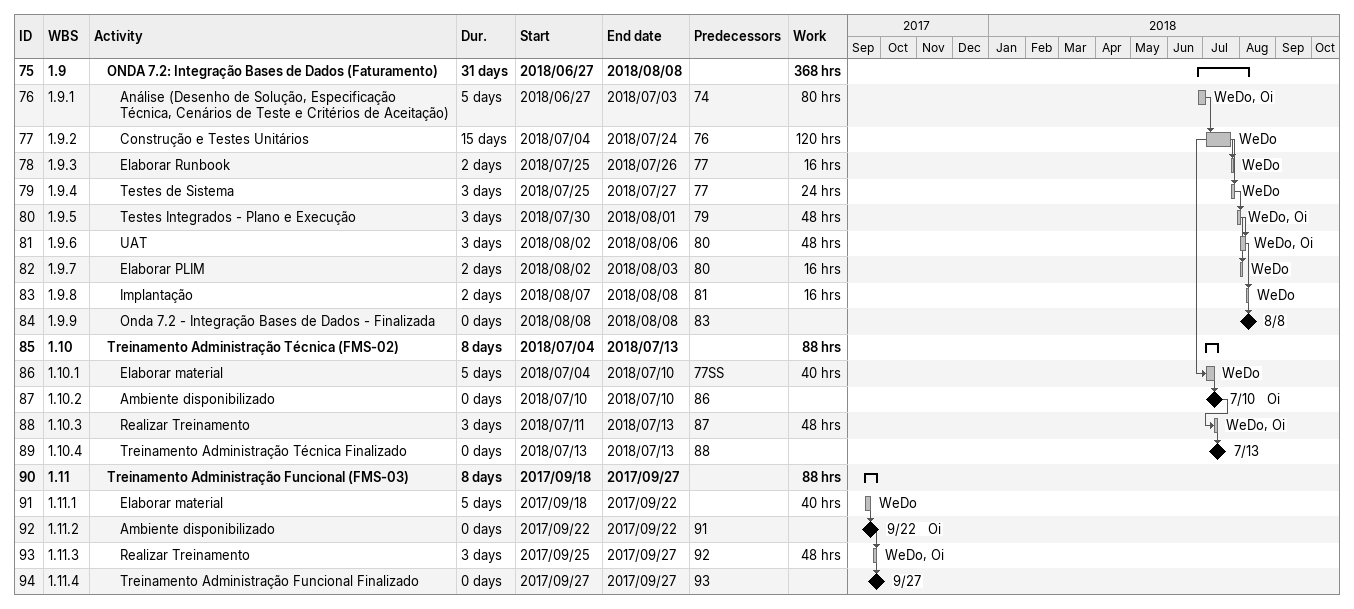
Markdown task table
| ID | WBS | Task | Duration | Start | Finish | Predecessors | Resources | Work (h) |
|---|---|---|---|---|---|---|---|---|
| 75 | 1.9 | **ONDA 7.2: Integração Bases de Dados (Faturamento)** | 31d | 2018-06-27 | 2018-08-08 |  |  | 368 |
| 76 | 1.9.1 | Análise (Desenho de Solução, Especificação Técnica, Cenários de Teste e Critérios de Aceitação) | 5d | 2018-06-27 | 2018-07-03 | 74 | WeDo, Oi | 80 |
| 77 | 1.9.2 | Construção e Testes Unitários | 15d | 2018-07-04 | 2018-07-24 | 76 | WeDo | 120 |
| 78 | 1.9.3 | Elaborar Runbook | 2d | 2018-07-25 | 2018-07-26 | 77 | WeDo | 16 |
| 79 | 1.9.4 | Testes de Sistema | 3d | 2018-07-25 | 2018-07-27 | 77 | WeDo | 24 |
| 80 | 1.9.5 | Testes Integrados - Plano e Execução | 3d | 2018-07-30 | 2018-08-01 | 79 | WeDo, Oi | 48 |
| 81 | 1.9.6 | UAT | 3d | 2018-08-02 | 2018-08-06 | 80 | WeDo, Oi | 48 |
| 82 | 1.9.7 | Elaborar PLIM | 2d | 2018-08-02 | 2018-08-03 | 80 | WeDo | 16 |
| 83 | 1.9.8 | Implantação | 2d | 2018-08-07 | 2018-08-08 | 81 | WeDo | 16 |
| 84 | 1.9.9 | Onda 7.2 - Integração Bases de Dados - Finalizada | 0d | 2018-08-08 | 2018-08-08 | 83 |  |  |
| 85 | 1.10 | **Treinamento Administração Técnica (FMS-02)** | 8d | 2018-07-04 | 2018-07-13 |  |  | 88 |
| 86 | 1.10.1 | Elaborar material | 5d | 2018-07-04 | 2018-07-10 | 77SS | WeDo | 40 |
| 87 | 1.10.2 | Ambiente disponibilizado | 0d | 2018-07-10 | 2018-07-10 | 86 | Oi |  |
| 88 | 1.10.3 | Realizar Treinamento | 3d | 2018-07-11 | 2018-07-13 | 87 | WeDo, Oi | 48 |
| 89 | 1.10.4 | Treinamento Administração Técnica Finalizado | 0d | 2018-07-13 | 2018-07-13 | 88 |  |  |
| 90 | 1.11 | **Treinamento Administração Funcional (FMS-03)** | 8d | 2017-09-18 | 2017-09-27 |  |  | 88 |
| 91 | 1.11.1 | Elaborar material | 5d | 2017-09-18 | 2017-09-22 |  | WeDo | 40 |
| 92 | 1.11.2 | Ambiente disponibilizado | 0d | 2017-09-22 | 2017-09-22 | 91 | Oi |  |
| 93 | 1.11.3 | Realizar Treinamento | 3d | 2017-09-25 | 2017-09-27 | 92 | WeDo, Oi | 48 |
| 94 | 1.11.4 | Treinamento Administração Funcional Finalizado | 0d | 2017-09-27 | 2017-09-27 | 93 |  |  |
